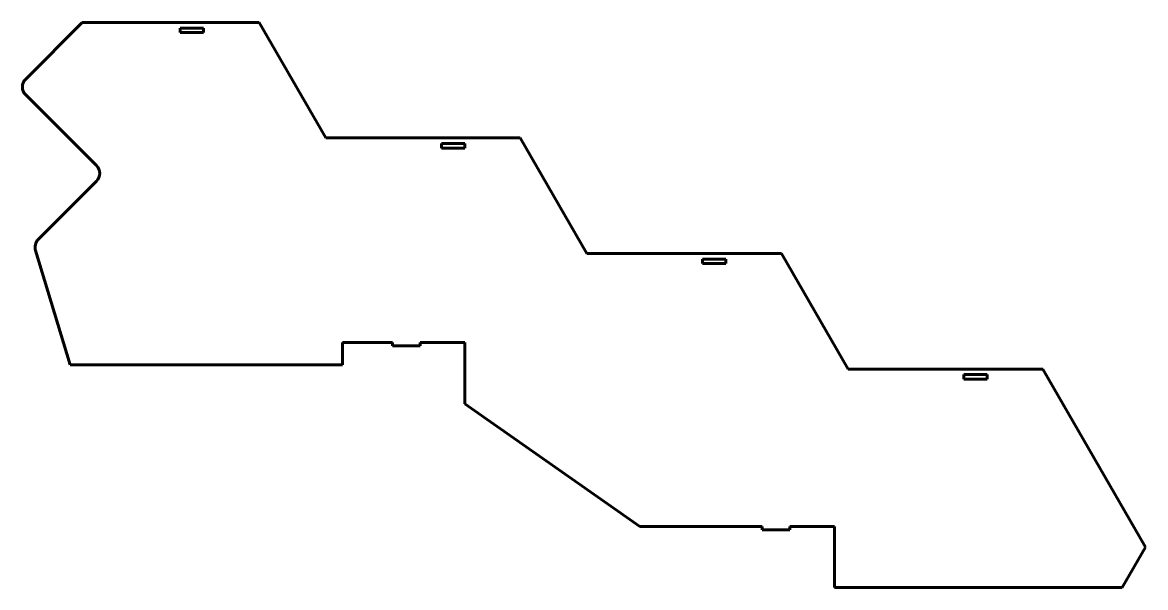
# Model space of a CAD drawing. Header units: millimetres. Extents: x -1979 to 42, y 0 to 1017.
import ezdxf

# ---------------------------------------------------------------- set-up
doc = ezdxf.new("R2010")
doc.units = ezdxf.units.MM
doc.linetypes.add('K5LT_BASIC', pattern=[0])

msp = doc.modelspace()

# ---------------------------------------------------------------- linework, layer by layer
at = {"color": 150, "linetype": 'K5LT_BASIC', "lineweight": 60, "true_color": 0x0080ff}
for p, q in [((-1972.9, 914.7), (-1871.1, 1016.5)), ((-1871.1, 1016.5), (-1553.1, 1016.5)), ((-1553.1, 1016.5), (-1433.1, 808.7)), ((-1695.1, 998.5), (-1695.1, 1006.5)), ((-1695.1, 1006.5), (-1653.1, 1006.5)), ((-1653.1, 998.5), (-1695.1, 998.5)), ((-1653.1, 1006.5), (-1653.1, 998.5)), ((-1845.6, 759.2), (-1972.9, 886.4)), ((-1433.1, 808.7), (-1083.1, 808.7)), ((-1083.1, 808.7), (-963.1, 600.8)), ((-1225.1, 790.7), (-1225.1, 798.7)), ((-1225.1, 798.7), (-1183.1, 798.7)), ((-1183.1, 790.7), (-1225.1, 790.7)), ((-1183.1, 798.7), (-1183.1, 790.7)), ((-1950.3, 626.2), (-1845.6, 730.9)), ((-1893.1, 400.7), (-1955.3, 606.3)), ((-963.1, 600.8), (-613.1, 600.8)), ((-755.1, 582.8), (-755.1, 590.8)), ((-755.1, 590.8), (-713.1, 590.8)), ((-713.1, 590.8), (-713.1, 582.8)), ((-613.1, 600.8), (-493.1, 393)), ((-713.1, 582.8), (-755.1, 582.8)), ((-1313.1, 440.7), (-1403.1, 440.7)), ((-1403.1, 440.7), (-1403.1, 400.7)), ((-1313.1, 434.7), (-1313.1, 440.7)), ((-1263.1, 434.7), (-1313.1, 434.7)), ((-1183.1, 440.7), (-1263.1, 440.7)), ((-1263.1, 440.7), (-1263.1, 434.7)), ((-1183.1, 330.7), (-1183.1, 440.7)), ((-1403.1, 400.7), (-1893.1, 400.7)), ((-493.1, 393), (-143.1, 393)), ((-143.1, 393), (41.9, 72.6)), ((-285.1, 375), (-285.1, 383)), ((-285.1, 383), (-243.1, 383)), ((-243.1, 375), (-285.1, 375)), ((-243.1, 383), (-243.1, 375)), ((-867.9, 110), (-1183.1, 330.7)), ((-647.9, 110), (-867.9, 110)), ((-647.9, 104), (-647.9, 110)), ((-597.9, 104), (-647.9, 104)), ((-517.9, 110), (-597.9, 110)), ((-597.9, 110), (-597.9, 104)), ((-517.9, 0), (-517.9, 110)), ((41.9, 72.6), (0, 0)), ((0, 0), (-517.9, 0))]:
    msp.add_line(p, q, dxfattribs=at)
for centre, start, end in [((-1958.8, 900.6), 135, 225), ((-1859.8, 745), 315, 45), ((-1936.2, 612.1), 135, 196.8372)]:
    msp.add_arc(centre, 20, start, end, dxfattribs=at)

doc.saveas('drawing.dxf')
